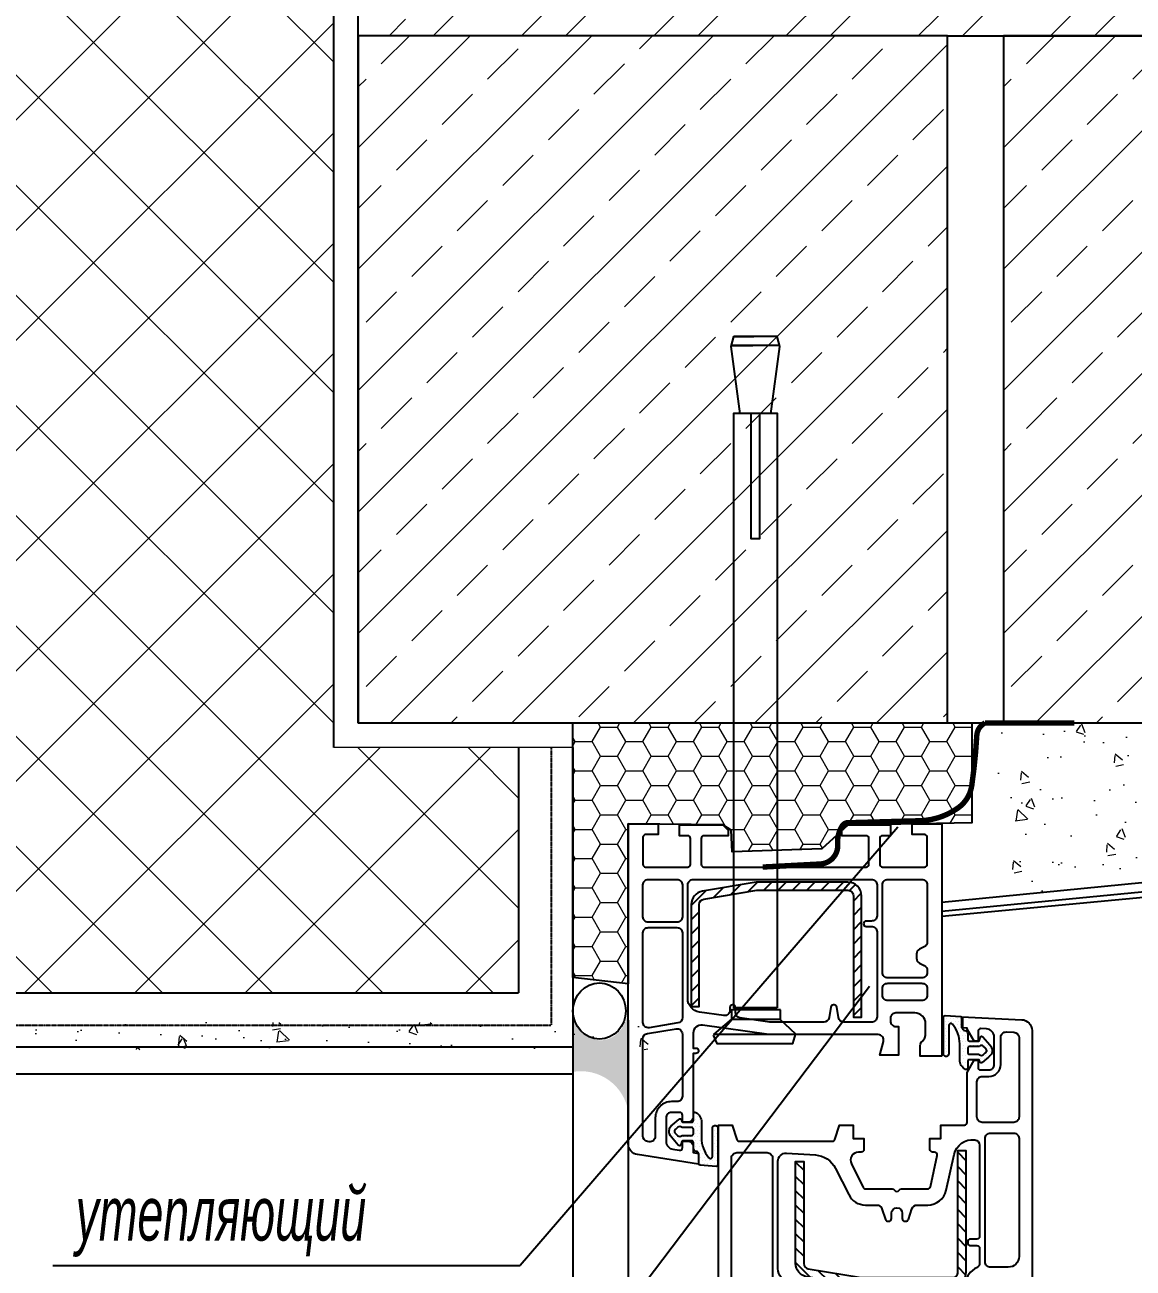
# Model space of a CAD drawing. Header units: millimetres. Extents: x 1582001 to 3303937, y 226471 to 491235.
# Drawn here: x 1925230 to 1930873, y 244879 to 251212 of the extents above; entities that cross this region are included whole.
import ezdxf

# ---------------------------------------------------------------- set-up
doc = ezdxf.new("R2010")
doc.units = ezdxf.units.MM
doc.linetypes.add('DASHED', pattern=[0.75, 0.5, -0.25])
doc.layers.get('Defpoints').update_dxf_attribs({"color": 255, "lineweight": 30})
for name, color, linetype in [('32', 32, 'Continuous'), ('Rasmer', 135, 'Continuous'), ('НАДПИСЬ', 7, 'Continuous')]:
    doc.layers.add(name, color=color, linetype=linetype)
doc.layers.add('Дальний план', color=252, linetype='Continuous', lineweight=5)
doc.layers.add('Штриховки', color=251, linetype='Continuous', lineweight=20)
doc.styles.add('STYLE1', font='ARIALNI.TTF', dxfattribs={"height": 300})
doc.dimstyles.new('25', dxfattribs={"dimscale": 100, "dimtxt": 2.5, "dimasz": 1, "dimexe": 1.5, "dimexo": 1.5, "dimgap": 1, "dimtad": 1, "dimdec": 0, "dimlfac": 0.25, "dimzin": 0, "dimdsep": 46, "dimtxsty": 'STYLE1', "dimblk": 'dblk_0', "dimcen": 2, "dimdle": 1.5, "dimclrd": 256, "dimclre": 256, "dimadec": 0, "dimazin": 0, "dimtfac": 1, "dimtdec": 0, "dimtix": 1, "dimtmove": 1, "dimatfit": 3, "dimfxl": 0, "dimtolj": 1, "dimtzin": 0, "dimlwd": -1, "dimlwe": -1, "dimarcsym": 0})
doc.dimstyles.new('Detal', dxfattribs={"dimtxt": 50, "dimasz": 50, "dimexe": 40, "dimexo": 5, "dimgap": 10, "dimtad": 1, "dimdec": 0, "dimdsep": 46, "dimtxsty": 'STYLE1', "dimblk1": 'OBLIQUE', "dimblk2": 'OBLIQUE', "dimsah": 1, "dimcen": 50, "dimdle": 40, "dimadec": 0, "dimazin": 0, "dimtfac": 1, "dimtdec": 0, "dimtmove": 2, "dimatfit": 3, "dimldrblk": 'OBLIQUE', "dimfxl": 0, "dimtolj": 1, "dimtzin": 0, "dimarcsym": 0})

# ---------------------------------------------------------------- blocks, each defined once
blk = doc.blocks.new('BL707E-1')
for points in [[(45, -20), (41, -20), (41, -22, 0.213422), (41.333333, -22.745356, -0.213422), (42, -24.236068), (42, -26, -0.414214), (40, -28), (36.5, -28, -0.414214), (35.5, -27), (35.5, -26.5, -0.414214), (36.5, -25.5), (37, -25.5), (37, -20.2), (33.5, -20.2), (34.178304, -22.742201, -0.492817), (33.212105, -24), (13, -24), (0.712132, -25.75541, -0.456412), (-1, -24.270485), (-1, -21.5), (-0.5, -21.5, 1), (-0.5, -20.5), (-1, -20.5), (-1, -8.8, 0.414214), (-2, -7.8), (-3, -7.8), (-3, -9.1, -0.414214), (-3.5, -9.6), (-5, -9.6, -0.414214), (-6, -8.6), (-6, -4.256358000000001, -0.368919), (-4.734652, -2.774825), (-3.578217, -2.591664, -0.461006), (-3, -3.085508), (-3, -4.3), (-2, -4.3, 0.414214), (-1, -3.3), (-1, -2.183315), (0, -2.02493), (0, 0), (-11.312869, -1.791782, 0.368919), (-13, -3.767158999999999), (-13, -63), (-7.5, -63), (-7.5, -61), (-9.8, -61, -0.414214), (-10.3, -60.5), (-10.3, -55.5, -0.414214), (-9.8, -55), (-2, -55, -0.414214), (-1.5, -55.5), (-1.5, -60.3, -0.414214), (-2, -60.8), (-3.5, -60.8), (-3.5, -62.8), (4.5, -62.8), (5.5, -61.8), (5.5, -60.8), (1, -60.8, -0.414214), (0.5, -60.3), (0.5, -55.5, -0.414214), (1, -55), (16, -55), (31, -55, -0.414214), (31.5, -55.5), (31.5, -60.3, -0.414214), (31, -60.8), (26.5, -60.8), (26.5, -61.8), (27.5, -62.8), (35.5, -62.8), (35.5, -60.8), (34, -60.8, -0.414214), (33.5, -60.3), (33.5, -55.5, -0.414214), (34, -55), (41.8, -55, -0.414214), (42.3, -55.5), (42.3, -60.5, -0.414214), (41.8, -61), (39.5, -61), (39.5, -63), (45, -63)], [(-3, -12.6, 0.414214), (-4, -11.6), (-5, -11.6, -0.414214), (-8, -8.6), (-8, -5.171581, 0.461006), (-9.156433999999999, -4.183893), (-9.456434, -4.231408, 0.368919), (-10.3, -5.219096), (-10.3, -23.223256, 0.36726), (-9.462207000000001, -24.210013), (-4.162207, -25.081246, 0.46278), (-3, -24.094489)], [(-3, -27.134752, 0.36726), (-3.837793, -26.147995), (-9.137792999999999, -25.276762, 0.46278), (-10.3, -26.263519), (-10.3, -42.8, 0.414214), (-9.3, -43.8), (-4, -43.8, 0.414214), (-3, -42.8)], [(30.5, -44.5, -0.414214), (31, -44), (32, -44, 0.414214), (33, -43), (33, -27.3, 0.414214), (32, -26.3), (26.855883, -26.3, 0.369511), (25.867871, -27.145623), (25.566064, -29.077188, -0.369511), (25.072058, -29.5), (24.927942, -29.5, -0.369511), (24.433936, -29.077188), (24.132129, -27.145623, 0.369511), (23.144117, -26.3), (13.163456, -26.3), (7.658579, -27.086411, 0.373238), (6.8, -28.076361), (6.8, -29, -0.414214), (6.3, -29.5, -0.414214), (5.8, -29), (5.8, -28.504932, 0.456412), (4.658579, -27.514982), (0.146447, -28.159573, 0.373238), (-2, -30.634446), (-2, -51.7, 0.414214), (-1, -52.7), (32, -52.7, 0.414214), (33, -51.7), (33, -46, 0.414214), (32, -45), (31, -45, -0.414214)], [(42.3, -31.3, 0.414214), (41.3, -30.3), (35, -30.3, 0.414214), (34, -31.3), (34, -32.5, 0.414214), (35, -33.5), (41.3, -33.5, 0.414214), (42.3, -32.5)], [(40.3, -38.881966), (40.3, -38.118034, -0.284079), (40.852786, -37.223607), (41.747214, -36.776393, 0.284079), (42.3, -35.881966), (42.3, -35.5, 0.414214), (41.3, -34.5), (35, -34.5, 0.414214), (34, -35.5), (34, -51.7, 0.414214), (35, -52.7), (41.3, -52.7, 0.414214), (42.3, -51.7), (42.3, -41.118034, 0.284079), (41.747214, -40.223607), (40.852786, -39.776393, -0.284079)], [(-3, -45.8, 0.414214), (-4, -44.8), (-9.3, -44.8, 0.414214), (-10.3, -45.8), (-10.3, -51.7, 0.414214), (-9.3, -52.7), (-4, -52.7, 0.414214), (-3, -51.7)]]:
    blk.add_lwpolyline(points, format="xyb", close=True)
blk = doc.blocks.new('*X986')
at = {"color": 0}
for p, q in [((86.317541, 136.6989), (88.14237, 138.523728)), ((89.499522, 137.22923), (91.270292, 139)), ((92.421943, 137.5), (93.921943, 139)), ((95.073593, 137.5), (96.573593, 139)), ((97.72524399999999, 137.5), (99.22524399999999, 139)), ((100.376894, 137.5), (101.876894, 139)), ((103.028544, 137.5), (104.528544, 139)), ((105.680195, 137.5), (107.180195, 139)), ((108.289134, 137.457289), (109.401835, 138.56999)), ((79, 134.684659), (81.778409, 137.463068)), ((83.135561, 136.16857), (84.96039, 137.993398)), ((109, 135.516504), (110.455113, 136.971617)), ((79, 132.033009), (80.5, 133.533009)), ((109, 132.864854), (110.5, 134.364854)), ((109, 130.213203), (110.5, 131.713203)), ((79, 129.381358), (80.5, 130.881358)), ((109, 127.561553), (110.5, 129.061553)), ((79, 126.729708), (80.5, 128.229708)), ((79, 124.078057), (80.5, 125.578057)), ((109, 124.909903), (110.5, 126.409903)), ((79, 121.426407), (80.5, 122.926407)), ((109, 122.258252), (110.5, 123.758252)), ((79, 118.774756), (80.5, 120.274756)), ((109, 119.606602), (110.5, 121.106602)), ((79, 116.123106), (80.5, 117.623106)), ((109, 116.954951), (110.5, 118.454951)), ((109, 114.303301), (110.5, 115.803301))]:
    blk.add_line(p, q, dxfattribs=at)
blk = doc.blocks.new('BL207', base_point=(37, 6))
blk.add_lwpolyline([(34.5, 31), (17.5, 31), (7.589003, 29.348167, 0.366629), (5.5, 26.882182), (5.5, 8), (7, 8), (7, 26.882182, -0.366629), (7.835601, 27.868576), (17.624144, 29.5), (34.5, 29.5, -0.414214), (35.5, 28.5), (35.5, 6), (37, 6), (37, 28.5, 0.414214)], format="xyb", close=True)
blk.add_blockref('*X986', (-73.5, -108))
blk = doc.blocks.new('BL317-3E', base_point=(262.7, 44.49999999999999))
for points in [[(275.7, 101.5), (271.6999999999999, 101.5), (271.6999999999999, 99.49999999999991, 0.2134217652833954), (272.0333333333332, 98.75464400749996, -0.2134217652833921), (272.6999999999999, 97.26393202250009), (272.6999999999999, 95.49999999999999, -0.4142135623730951), (270.6999999999999, 93.49999999999999), (267.1999999999999, 93.49999999999999, -0.4142135623730951), (266.1999999999999, 94.49999999999999), (266.1999999999999, 94.99999999999999, -0.4142135623730951), (267.1999999999999, 95.99999999999999), (267.6999999999999, 95.99999999999999), (267.6999999999999, 101.3), (264.1999999999999, 101.3), (264.8783035853207, 98.75779862609818, -0.4928171832342422), (263.9121049161114, 97.49999999999999), (243.6999999999997, 97.49999999999999), (231.4121320343559, 95.74459029062221, -0.4564120107648797), (229.6999999999999, 97.22951453111395), (229.6999999999999, 99.99999999999999), (230.1999999999999, 99.99999999999999, 1), (230.1999999999999, 101), (229.6999999999999, 101), (229.6999999999999, 112.7, 0.4142135623730951), (228.6999999999999, 113.7), (227.6999999999999, 113.7), (227.6999999999999, 112.4, -0.4142135623730929), (227.1999999999999, 111.9), (225.6999999999999, 111.9, -0.4142135623730887), (224.6999999999999, 112.8999999999999), (224.6999999999998, 117.2436420782814, -0.3689194771098223), (225.9653483024393, 118.7251745891742), (227.1217827674798, 118.9083358146917, -0.4610063144273486), (227.6999999999999, 118.4144916443941), (227.6999999999999, 117.2), (228.6999999999999, 117.2, 0.4142135623730951), (229.6999999999999, 118.2), (229.6999999999999, 119.3166853080995), (230.6999999999999, 119.475069748424), (230.7, 121.5), (219.3871310699194, 119.7082175860443, 0.3689194771098258), (217.6999999999999, 117.732840904854), (217.6999999999998, 64.49999999999999), (220.2, 64.49999999999999), (221.0860379610027, 67.15811388300841, -0.3228228060551107), (221.560379610028, 67.49999999999999), (238.739620389972, 67.49999999999999, -0.3228228060551401), (239.2139620389973, 67.15811388300843), (240.1, 64.49999999999999), (242.6, 64.49999999999999), (242.6, 66.99999999999999), (244.6, 66.99999999999999), (244.6, 68.99999999999999, 0.4142135623730951), (244.1, 69.49999999999999), (243.6270509831249, 69.49999999999999, -0.5575365158350672), (242.285410196625, 71.67082039324995), (244.461803398875, 76.02360679774998, -0.2840790438404164), (244.9090169943749, 76.3), (249.8339745962155, 76.29999999999994, 0.2679491924311247), (250.2669872981078, 76.54999999999998, -0.5773502691896687), (251.1330127018923, 76.54999999999998, 0.2679491924311247), (251.5660254037846, 76.29999999999994), (256.3982738129838, 76.29999999999994, -0.3519615727568422), (256.8865356997158, 75.90770482795553), (258.1659474644216, 70.10770482795554, -0.479331987167139), (257.6776855776897, 69.49999999999999), (257.3000000000001, 69.49999999999999, 0.4142135623730951), (256.8000000000001, 68.99999999999999), (256.8000000000001, 66.99999999999999), (258.8000000000001, 66.99999999999999), (258.8000000000001, 64.49999999999999), (263.2, 64.49999999999999, -0.4142135623730951), (263.7, 63.99999999999999), (263.7, 59.49999999999999), (263.7, 54.75166604983928), (264.9999999999999, 52.49999999999993), (265.6999999999999, 52.49999999999993), (265.6999999999999, 53.79999999999994, -0.4142135623730951), (266.1999999999999, 54.29999999999994), (267.6999999999999, 54.29999999999994, -0.414213562373096), (268.6999999999999, 53.29999999999994), (268.6999999999999, 48.20795052286437, -0.4009840888243648), (267.2680444821938, 46.70949466817829), (266.2226814940645, 46.66202501265961, -0.4275679616592238), (265.6999999999999, 47.16151029755496), (265.6999999999999, 48.99999999999993), (264.9999999999999, 48.99999999999993), (263.6999999999999, 46.74833395016038), (263.6999999999999, 46.54747071633726), (262.6999999999999, 46.50206098205574), (262.7, 44.49999999999999), (273.7907259762584, 45.00362691957103, 0.4009840888243608), (275.6999999999999, 47.00156805915246)], [(227.8999999999999, 109.7, 0.414213562373106), (226.8999999999999, 110.7), (225.7, 110.7, -0.4142135623730876), (223.4999999999999, 112.8999999999999), (223.4999999999998, 116.7588661616596, 0.461006314427311), (222.3435655349596, 117.7465545022547), (220.9435655349597, 117.5248162858003, 0.368919477109826), (220.0999999999999, 116.5371279452052), (220.0999999999999, 98.28116824709315, 0.3690551778406588), (220.9440374265268, 97.29340528176408), (226.7440374265269, 96.37761580807984, 0.4608614995010631), (227.8999999999999, 97.3653787734089)], [(227.6999999999999, 94.35979181630292, 0.3690551778406588), (226.8559625734729, 95.34755478163198), (221.2559625734729, 96.2317653079478, 0.4608614995010626), (220.0999999999999, 95.24400234261873), (220.0999999999999, 70.6, 0.4142135623730958), (221.0999999999999, 69.6), (226.6999999999999, 69.6, 0.4142135623730953), (227.6999999999999, 70.6)], [(266, 85.09999999999995, 0.4142135623730951), (265.5, 85.59999999999995), (264.3, 85.59999999999995, -0.4142135623730949), (263.8, 86.09999999999997), (263.8, 86.3, -0.4142135623730951), (264.3, 86.8), (265.5, 86.8, 0.4142135623730951), (266, 87.3), (266, 90.01001113587141, 0.2862549135715639), (265.4399999999999, 90.90800890869703, -0.2301004399766455), (263.2883293041598, 93.66403805869797, 0.3452450564003564), (261.8672312200887, 94.84985361318546), (243.8492424049173, 95.39999999999999), (230.8464466094066, 93.54245774349837, 0.3732377824525357), (228.6999999999999, 91.06758400934547), (228.6999999999999, 71.19776905816416, 0.4328186182560534), (230.294589136636, 69.70075439717033), (235.6124155876922, 70.03676220383521, 0.2671052967965881), (239.3535705372837, 72.5153450070668), (241.7785218258753, 77.36524758424983, -0.2840790438404103), (244.909016994375, 79.29999999999994), (246.9792407799438, 79.29999999999994, 0.3228228060551132), (247.9279240779943, 79.98377223398312), (248.5860379610027, 81.95811388300835, -0.322822806055118), (249.060379610028, 82.29999999999994), (249.1999999999999, 82.29999999999994, -0.4142135623730884), (249.6999999999999, 81.79999999999994), (249.6999999999999, 80.8, 1), (251.7, 80.8), (251.7, 81.79999999999994, -0.4142135623730884), (252.2, 82.29999999999994), (252.339620389972, 82.29999999999994, -0.3228228060551022), (252.8139620389972, 81.95811388300835), (253.4720759220056, 79.98377223398312, 0.3228228060551125), (254.4207592200562, 79.29999999999994), (256.3982738129838, 79.29999999999994, -0.3519615727568394), (259.8161070201076, 76.553933795689), (261.2737248711468, 69.94606620431097, 0.3871089387323784), (265.1233767686917, 67.2267403467921, 0.3784319440169263), (266, 68.2191002477087)], [(273.3, 88.8, 0.4142135623730953), (271.3, 90.8), (268, 90.8, 0.4142135623730969), (267, 89.8), (267, 66.99999999999999, 0.4142135623730993), (268, 65.99999999999997), (272.3, 65.99999999999999, 0.414213562373094), (273.3, 66.99999999999999)], [(273.3, 62.99999999999999, 0.4142135623730941), (272.3, 63.99999999999999), (266.5, 64, 0.4142135623730956), (265.5, 63), (265.5, 56.49999999999994, 0.4142135623730951), (266.5, 55.49999999999994), (267.6999999999999, 55.49999999999994, -0.4142135623730875), (269.8999999999999, 53.29999999999995), (269.8999999999999, 48.27586349060322, 0.4275679616592211), (270.9453629881291, 47.27689292081252), (272.3453629881292, 47.34046654880665, 0.4009840888243721), (273.3, 48.33943711859735)]]:
    blk.add_lwpolyline(points, format="xyb", close=True)
blk = doc.blocks.new('*X990')
at = {"color": 0}
for p, q in [((269.0625, 143.125), (269.0625, 143.125)), ((269.375, 143.75), (269.375, 143.75)), ((269.6875, 143.125), (269.6875, 143.125)), ((270, 143.75), (270, 143.75)), ((270.3125, 143.125), (270.3125, 143.125)), ((270.625, 143.75), (270.625, 143.75)), ((270.9375, 143.125), (270.9375, 143.125)), ((271.25, 143.75), (271.25, 143.75)), ((271.5625, 143.125), (271.5625, 143.125)), ((271.875, 143.75), (271.875, 143.75)), ((272.1875, 143.125), (272.1875, 143.125)), ((268.4375, 140.625), (268.4375, 140.625)), ((268.75, 141.25), (268.75, 141.25)), ((269.0625, 141.875), (269.0625, 141.875)), ((269.0625, 140.625), (269.0625, 140.625)), ((269.375, 142.5), (269.375, 142.5)), ((269.375, 141.25), (269.375, 141.25)), ((269.6875, 141.875), (269.6875, 141.875)), ((269.6875, 140.625), (269.6875, 140.625)), ((270, 142.5), (270, 142.5)), ((270.625, 142.5), (270.625, 142.5)), ((271.5625, 141.875), (271.5625, 141.875)), ((271.5625, 140.625), (271.5625, 140.625)), ((271.875, 142.5), (271.875, 142.5)), ((271.875, 141.25), (271.875, 141.25)), ((272.1875, 141.875), (272.1875, 141.875)), ((272.1875, 140.625), (272.1875, 140.625)), ((264.0625, 138.125), (264.0625, 138.125)), ((264.375, 138.75), (264.375, 138.75)), ((264.6875, 139.375), (264.6875, 139.375)), ((265, 140), (265, 140)), ((265, 138.75), (265, 138.75)), ((265.3125, 139.375), (265.3125, 139.375)), ((265.625, 140), (265.625, 140)), ((265.625, 138.75), (265.625, 138.75)), ((265.9375, 139.375), (265.9375, 139.375)), ((266.25, 138.75), (266.25, 138.75)), ((266.5625, 139.375), (266.5625, 139.375)), ((266.875, 138.75), (266.875, 138.75)), ((267.1875, 139.375), (267.1875, 139.375)), ((267.5, 138.75), (267.5, 138.75)), ((267.8125, 139.375), (267.8125, 139.375)), ((268.125, 140), (268.125, 140)), ((268.125, 138.75), (268.125, 138.75)), ((268.4375, 139.375), (268.4375, 139.375)), ((268.4375, 138.125), (268.4375, 138.125)), ((268.75, 140), (268.75, 140)), ((268.75, 138.75), (268.75, 138.75)), ((269.0625, 139.375), (269.0625, 139.375)), ((269.0625, 138.125), (269.0625, 138.125)), ((269.375, 140), (269.375, 140)), ((269.375, 138.75), (269.375, 138.75)), ((271.5625, 139.375), (271.5625, 139.375)), ((271.5625, 138.125), (271.5625, 138.125)), ((271.875, 140), (271.875, 140)), ((271.875, 138.75), (271.875, 138.75)), ((272.1875, 139.375), (272.1875, 139.375)), ((272.1875, 138.125), (272.1875, 138.125)), ((263.75, 137.5), (263.75, 137.5)), ((264.0625, 136.875), (264.0625, 136.875)), ((264.375, 137.5), (264.375, 137.5)), ((264.6875, 136.875), (264.6875, 136.875)), ((265, 136.25), (265, 136.25)), ((265.3125, 136.875), (265.3125, 136.875)), ((265.625, 136.25), (265.625, 136.25)), ((265.9375, 136.875), (265.9375, 136.875)), ((266.25, 136.25), (266.25, 136.25)), ((266.5625, 136.875), (266.5625, 136.875)), ((266.875, 136.25), (266.875, 136.25)), ((267.1875, 136.875), (267.1875, 136.875)), ((267.5, 136.25), (267.5, 136.25)), ((267.8125, 136.875), (267.8125, 136.875)), ((268.125, 137.5), (268.125, 137.5)), ((268.125, 136.25), (268.125, 136.25)), ((268.4375, 136.875), (268.4375, 136.875)), ((268.75, 137.5), (268.75, 137.5)), ((268.75, 136.25), (268.75, 136.25)), ((269.0625, 136.875), (269.0625, 136.875)), ((269.375, 137.5), (269.375, 137.5)), ((269.375, 136.25), (269.375, 136.25)), ((271.875, 137.5), (271.875, 137.5)), ((272.1875, 136.875), (272.1875, 136.875)), ((265.3125, 135.625), (265.3125, 135.625)), ((268.125, 135), (268.125, 135)), ((268.4375, 135.625), (268.4375, 135.625)), ((268.4375, 134.375), (268.4375, 134.375)), ((268.75, 135), (268.75, 135)), ((269.0625, 135.625), (269.0625, 135.625))]:
    blk.add_line(p, q, dxfattribs=at)
blk = doc.blocks.new('BL227-35')
for points in [[(2.840299836417714, 3.127775015464948, -0.6983219894779071), (3.545411304463073, 2.869111156243775), (3.545411304462959, -2.33034964121893, 1.077381240877445), (4.499999999990976, -2.325205834306701), (4.5, 4.533667330252086, 0.3480809283211047), (4.194218228905498, 4.746497968619877), (1.273631856859836, 4.527211300536095, 0.3886655080559862), (0.9999999999990905, 4.228372345532989), (0.9999999999990905, 2.48628326978519, -0.3659773818630187), (0.5833333333325328, 1.993276621193502, 0.3659773818627606), (0, 1.303067313165229), (0, 0.300000000000864, -0.4142135623739414), (-0.3000000000000114, 0), (-1.945822287323168, 0, -0.3407025837740217), (-2.139237194774992, 0.1491013401440284), (-2.296754840470626, 0.7476683937856592, 0.5226222467104741), (-2.787227432478304, 0.7934076387142568), (-4.040662521625976, -0.6928503483589452, 0.4903989625109032), (-3.835329662166998, -2.959532198685707), (-2.678053930570755, -3.973885048229135), (-2.535826301498005, -4.04309854537712, 0.4698403604518532), (-2.180310880829396, -3.748279892526654), (-2.139237194775191, -3.592199885521779, -0.3407025837745164), (-1.945822287322727, -3.44309854537812), (-0.300000000000864, -3.44309854537812, -0.4142135623739414), (0, -3.743098545378132), (0, -4.973082929271584, 0.5661894571152096), (0.441175731452617, -5.237789205828705, 0.2769840776926684), (1.499999999999773, -3.473082929270646), (1.499999999999773, -0.7273667580480492), (1.499999999999773, -0.528986184865488, -0.1777760250184602)], [(0, -1.299999999999955), (0, -1.772316100979765), (0, -2.143098545378166, -0.4142135623728315), (-0.3000000000000114, -2.443098545377893), (-1.984024694368145, -2.443098545377893, 0.1826758136817311), (-2.182456042698078, -2.518098545378081, -0.3860781333903723), (-2.854380327924275, -2.508583010938878), (-3.198290205552752, -2.187519029943843, -0.3066210561305341), (-3.500000000001023, -1.772316100978998, -0.2630020367627803), (-3.198290205552453, -1.255579515432856), (-2.854380327924716, -0.9345155344385034, -0.386078133390624), (-2.182456042698192, -0.9249999999994998, 0.1826758136813167), (-1.984024694368514, -0.9999999999990905), (-0.300000000000864, -0.9999999999990905, -0.4142135623747739)]]:
    blk.add_lwpolyline(points, format="xyb", close=True)
blk.add_blockref('*X990', (-268, -139.5))
blk = doc.blocks.new('dblk_0')
at = {"color": 0, "linetype": 'ByBlock'}
for p, q in [((1, 1), (-1, -1)), ((0, 1), (0, -1)), ((-1, 0), (1, 0))]:
    blk.add_line(p, q, dxfattribs=at)
blk = doc.blocks.new('*D999')
at = {"ltscale": 100, "transparency": 16777216}
for p, q in [((1926927.343817117, 250313.8093456767), (1926927.343817117, 253779.6731593015)), ((1936427.329788534, 250439.2932320163), (1936427.329788534, 253779.6731593015)), ((1927027.343817117, 253629.6731593015), (1936327.329788534, 253629.6731593015))]:
    blk.add_line(p, q, dxfattribs=at)
at = {"layer": 'Defpoints', "color": 0, "lineweight": -3, "ltscale": 100, "transparency": 16777216}
for p in [(1936427.329788534, 253629.6731593015), (1936427.329788534, 250289.2932320163), (1926927.343817117, 250163.8093456767)]:
    blk.add_point(p, dxfattribs=at)
at = {"ltscale": 100, "transparency": 16777216, "xscale": 100, "yscale": 100, "zscale": 100, "rotation": 180}
blk.add_blockref('dblk_0', (1926927.343817117, 253629.6731593015), dxfattribs=at)
at = {"ltscale": 100, "transparency": 16777216, "xscale": 100, "yscale": 100, "zscale": 100}
blk.add_blockref('dblk_0', (1936427.329788534, 253629.6731593015), dxfattribs=at)
at = {"color": 0, "ltscale": 100, "transparency": 16777216, "insert": (1931677.336802825, 253882.845055618), "char_height": 300, "attachment_point": 5, "style": 'STYLE1'}
blk.add_mtext('\\A1;510', dxfattribs=at)
blk = doc.blocks.new('DUBEL')
at = {"ltscale": 5}
for points in [[(14.75965177738135, 46.66781311234445), (13.20109344102161, 45.95970916476017), (13.20109344102161, 31.92925983409225), (15.04302613896039, 31.37277097715867)], [(17.73508192163695, 43.26891461145908), (14.90133830584477, 46.52619262117389), (14.90133830584477, 31.37277097715867), (17.73508192163695, 34.34680651280098)], [(19.81497273505806, 34.83954772582672), (19.81497273505806, 42.83954772582672), (129.8149727350581, 42.83954772582672), (129.8149727350581, 34.83954772582672), (19.81497273505806, 34.83954772582672)], [(129.725696040409, 41.64351751157483), (142.1778167444613, 43.30302230098346), (144.0041275375204, 42.80517116250712), (144.0041275375204, 39.154260327462)], [(129.725696040409, 36.00120063089344), (142.1778167444613, 34.34169584148481), (144.0041275375204, 34.83954697996114), (144.0041275375204, 42.80517116250712)], [(142.3438454727946, 43.30302230098346), (142.3438454727946, 39.32021095557604)], [(142.3438454727946, 34.34169584148481), (142.3438454727946, 43.25776297725026)], [(129.725696040409, 39.65211221180402), (106.6477641207121, 39.65211221180402), (106.6477641207121, 37.99260667652982), (129.8917234640905, 37.99260667652982)]]:
    blk.add_lwpolyline(points, dxfattribs=at)
blk.add_lwpolyline([(19.43532809111207, 34.20518602163031), (19.43532809111207, 43.26891461145908), (17.73508192163695, 43.26891461145908), (17.73508192163695, 34.20518602163031)], close=True, dxfattribs=at)
blk = doc.blocks.new('_Oblique')
at = {"color": 0, "lineweight": -2}
blk.add_line((-0.5, -0.5), (0.5, 0.5), dxfattribs=at)
blk = doc.blocks.new('*D1001')
at = {"layer": 'Defpoints', "color": 0, "linetype": 'Continuous', "lineweight": -3, "ltscale": 10, "transparency": 16777216}
for p in [(1928019.218115686, 246146.6555441992), (1928302.329788534, 246146.6555441992), (1928302.329788534, 242952.0551676782)]:
    blk.add_point(p, dxfattribs=at)
at = {"layer": 'Rasmer', "color": 135, "linetype": 'Continuous', "lineweight": -2, "ltscale": 10, "transparency": 16777216}
for p, q in [((1928019.218115686, 246141.6555441992), (1928019.218115686, 242912.0551676782)), ((1928302.329788534, 246141.6555441992), (1928302.329788534, 242912.0551676782)), ((1927979.218115686, 242952.0551676782), (1928342.329788534, 242952.0551676782))]:
    blk.add_line(p, q, dxfattribs=at)
at = {"layer": 'Rasmer', "color": 135, "linetype": 'Continuous', "lineweight": -2, "ltscale": 10, "transparency": 16777216, "xscale": 50, "yscale": 50, "zscale": 50, "rotation": 180}
blk.add_blockref('_Oblique', (1928019.218115686, 242952.0551676782), dxfattribs=at)
at = {"layer": 'Rasmer', "color": 135, "linetype": 'Continuous', "lineweight": -2, "ltscale": 10, "transparency": 16777216, "xscale": 50, "yscale": 50, "zscale": 50}
blk.add_blockref('_Oblique', (1928302.329788534, 242952.0551676782), dxfattribs=at)
at = {"layer": 'Rasmer', "color": 135, "linetype": 'Continuous', "ltscale": 10, "transparency": 16777216, "insert": (1927382.64873671, 243222.8359434559), "char_height": 300, "attachment_point": 5, "style": 'STYLE1'}
blk.add_mtext('\\A1;5...8', dxfattribs=at)

msp = doc.modelspace()

# ---------------------------------------------------------------- hatches: boundary and pattern name
at = {"layer": 'НАДПИСЬ'}
h = msp.add_hatch(color=0, dxfattribs=at)
edge = h.paths.add_edge_path()
edge.add_line((1928302.329788536, 245676.3101183845), (1928302.329788536, 246211.4515216321))
edge.add_ellipse((1928161.50310347, 246211.4515216309), major_axis=(3.155967735721415e-14, 171.8085557790686), ratio=0.8196721311475411, start_angle=90, end_angle=270, ccw=False)
edge.add_line((1928020.676418407, 246211.4515216309), (1928020.676418407, 245879.1005448776))
edge.add_arc((1928060.704332655, 245637.7070388308), 244.6897191965865, 9.077099136940774, 99.41512635418701, ccw=False)
at = {"layer": 'Штриховки', "ltscale": 60}
h = msp.add_hatch(dxfattribs=at)
h.set_pattern_fill('ANSI37', color=0, scale=125, style=0)
h.set_pattern_definition([(45, (-104800.7476060893, -826789.3602390651), (-280.633003783411, 280.633003783411), []), (135, (-104800.7476060893, -826789.3602390651), (-280.633003783411, -280.633003783411), [])])
h.paths.add_polyline_path([(1926802.329788534, 252573.0408159086), (1925052.329788534, 252573.1487536583), (1925052.329788534, 246281.2368784464), (1927743.941108378, 246281.2368784464), (1927743.941108378, 247531.2368784458), (1926802.329788534, 247531.2368784458)])
at = {"layer": 'Штриховки'}
h = msp.add_hatch(dxfattribs=at)
h.set_pattern_fill('ANSI32', color=0, scale=50, style=0)
h.set_pattern_definition([(45, (664918.9407844786, 574454.8840174513), (-336.7596045400933, 336.7596045400933), []), (45, (665143.4472844787, 574454.8840174513), (-336.7596045400933, 336.7596045400933), [])])
h.paths.add_polyline_path([(1931152.336802825, 252262.1592139128), (1932202.336802825, 252262.1592139128), (1932202.336802825, 251737.1592139128), (1931152.336802825, 251737.1592139128)], flags=24)
h.paths.add_polyline_path([(1936427.329788534, 252572.4498734452), (1926927.329788534, 252573.0676054087), (1926927.329788534, 251156.2354849294), (1933427.329780208, 251156.2354849294), (1933427.329780208, 251156.2193041883), (1936427.329788534, 251156.2193041883)])
h.paths.add_polyline_path([(1927002.329788534, 251774.673242495), (1927318.610053854, 251774.673242495), (1927318.610053854, 251240.0982398599), (1927002.329788534, 251240.0982398599)])
at = {"layer": 'Штриховки', "ltscale": 60}
h = msp.add_hatch(dxfattribs=at)
h.set_pattern_fill('ANSI33', color=0, scale=1750, style=0)
h.set_pattern_definition([(45, (1710338.349304577, -402199.4718654735), (-309.3592167691145, 309.3592167691145), []), (45, (1710647.708520828, -402199.4718654735), (-309.3592167691145, 309.3592167691145), [218.75, -109.375])])
h.paths.add_polyline_path([(1926927.343817117, 251156.2354849296), (1929927.343825445, 251156.2354849296), (1929927.343825445, 247656.235479368), (1926927.343817117, 247656.235479368)])
h = msp.add_hatch(dxfattribs=at)
h.set_pattern_fill('ANSI33', color=0, scale=1750, style=0)
h.set_pattern_definition([(45, (1713623.335267669, -402199.4880364823), (-309.3592167691145, 309.3592167691145), []), (45, (1713932.694483919, -402199.4880364823), (-309.3592167691145, 309.3592167691145), [218.75, -109.375])])
h.paths.add_polyline_path([(1930212.329780208, 251156.2193139209), (1933212.329788534, 251156.2193139209), (1933212.329788534, 247656.2193083592), (1930212.329780208, 247656.2193083592)])
at = {"layer": 'Штриховки'}
h = msp.add_hatch(dxfattribs=at)
h.set_pattern_fill('HONEY', color=0, scale=688.1925182677107, style=0)
h.set_pattern_definition([(0, (1697056.789791225, 213738.3185203705), (129.0360971751957, 74.49902511372518), [86.02406478346384, -172.0481295669277]), (120, (1697056.789791225, 213738.3185203705), (-129.0360968932588, 74.49902560205442), [86.02406478346309, -172.0481295669262]), (59.99999999999999, (1697056.789791225, 213738.3185203705), (2.819370096807412e-07, 148.9980507157796), [-172.0481295669277, 86.02406478346384])])
h.paths.add_polyline_path([(1930051.130867014, 247656.1314001064), (1930051.130867014, 247146.8632874278), (1929420.045047089, 247135.610235043), (1929287.513943892, 247014.1032717418), (1928830.731114246, 246999.0532775772), (1928825.711462593, 247109.4197567073), (1928784.064551322, 247136.91127443), (1928302.329788534, 247142.4168145759), (1928302.329788534, 246327.1448543371), (1928019.218115686, 246359.106521366), (1928019.218115686, 247114.6937118185), (1928019.218115686, 247574.8506445569), (1928019.218115686, 247656.2354876372)])
h = msp.add_hatch(dxfattribs=at)
h.set_pattern_fill('AR-CONC', color=0, scale=2.5, angle=270, style=0)
h.set_pattern_definition([(320, (-51185.72078269906, -835084.1040224937), (-39.8477138472578, -455.46167249001), [47.625, -523.875]), (265, (-51185.72078269906, -835084.1040224937), (477.6416072054499, 88.10706493916739), [38.1, -419.1]), (10.45099999999996, (-51189.04140769877, -835122.0590224931), (437.7917195507296, -367.3562541648982), [40.475, -445.225]), (316.1842, (-51058.72078269906, -835084.1040224937), (-105.105819831818, -677.6976022303247), [71.4375, -785.8125]), (6.635599999999986, (-51067.4795326991, -835140.5787724938), (618.5638897251229, -593.5105861655929), [60.7124999999998, -667.8374999999968]), (261.1840000000001, (-51058.72078269906, -835084.1040224937), (618.5627946514941, -593.511514534835), [57.1499999999998, -628.6499999999984]), (291, (-51090.47078269906, -835147.6040224935), (-255.6637962919063, -379.0371995884581), [47.625, -523.875]), (236, (-51090.47078269906, -835147.6040224935), (460.4699153057982, -154.5050708691178), [38.1, -419.1]), (341.4514, (-51111.77603269834, -835179.1902724932), (204.8071442901435, -533.5412269253112), [40.475, -445.225]), (307.5, (-51185.72078269906, -835084.1040224937), (211.3875971828828, -7.721508126479581), [0, -414.0199999999983, 0, -425.4499999999983, 0, -420.6874999999983]), (277.5, (-51185.72078269906, -835084.1040224937), (250.4514370452987, -167.0491562757644), [0, -242.57, 0, -404.495, 0, -160.3375]), (237.5, (-51185.72078269906, -834942.4990224937), (-14.32185998168371, -338.9764879171785), [0, -158.75, 0, -495.3, 0, -657.2249999999999]), (227.5, (-51185.72078269906, -834878.9990224933), (63.56622758333246, -370.3229534650451), [0, -206.3749999999992, 0, -328.9299999999984, 0, -466.7249999999984])])
h.paths.add_polyline_path([(1930176.130867014, 246769.2025141098), (1930176.130867014, 247656.1314001066), (1931023.834123248, 247656.1314001066), (1931026.388699787, 246852.0152925357)])
h = msp.add_hatch(dxfattribs=at)
h.set_pattern_fill('AR-CONC', color=0, scale=2.5, angle=270, style=0)
h.set_pattern_definition([(320, (-339750.8803228922, 291903.3637321232), (-39.8477138472578, -455.46167249001), [47.625, -523.875]), (265, (-339750.8803228922, 291903.3637321232), (477.6416072054499, 88.10706493916739), [38.1, -419.1]), (10.45099999999996, (-339754.2009478929, 291865.4087321231), (437.7917195507296, -367.3562541648982), [40.475, -445.225]), (316.1842, (-339623.8803228922, 291903.3637321232), (-105.105819831818, -677.6976022303247), [71.4375, -785.8125]), (6.635599999999986, (-339632.6390728932, 291846.8889821231), (618.5638897251229, -593.5105861655929), [60.71249999999979, -667.8374999999966]), (261.1840000000001, (-339623.8803228922, 291903.3637321232), (618.5627946514941, -593.511514534835), [57.14999999999979, -628.6499999999983]), (291, (-339655.6303228922, 291839.8637321232), (-255.6637962919063, -379.0371995884581), [47.625, -523.875]), (236, (-339655.6303228922, 291839.8637321232), (460.4699153057982, -154.5050708691178), [38.1, -419.1]), (341.4514, (-339676.9355728924, 291808.277482123), (204.8071442901435, -533.5412269253112), [40.475, -445.225]), (307.5, (-339750.8803228922, 291903.3637321232), (211.3875971828828, -7.721508126479581), [0, -414.0199999999982, 0, -425.4499999999982, 0, -420.6874999999982]), (277.5, (-339750.8803228922, 291903.3637321232), (250.4514370452987, -167.0491562757644), [0, -242.57, 0, -404.495, 0, -160.3375]), (237.5, (-339750.8803228922, 292044.9687321231), (-14.32185998168371, -338.9764879171785), [0, -158.75, 0, -495.3, 0, -657.2249999999999]), (227.5, (-339750.8803228922, 292108.4687321231), (63.56622758333246, -370.3229534650451), [0, -206.3749999999991, 0, -328.9299999999983, 0, -466.7249999999983])])
h.paths.add_polyline_path([(1925264.414277574, 246130.9584803306), (1925264.414277574, 245993.3199766771), (1928399.955591353, 245993.3199766771), (1928486.429040136, 246130.9584803306)])

# ---------------------------------------------------------------- linework, layer by layer
at = {"color": 0, "linetype": 'Continuous'}
for p, q in [((1926802.329788534, 247531.2368784458), (1926802.329788534, 252573.0596794294)), ((1926927.329788534, 247656.2354876378), (1926927.329788534, 252573.0596794294)), ((1929927.343825445, 251156.2354849294), (1933427.329780208, 251156.2354849294)), ((1929675.256745255, 247125.0909507755), (1927751.72411692, 244892.6578610403)), ((1925372.442839565, 244892.6578610403), (1927751.72411692, 244892.6578610403))]:
    msp.add_line(p, q, dxfattribs=at)
at = {"color": 0, "ltscale": 5}
for p, q in [((1926927.343817117, 247656.2354876378), (1926927.343817117, 250166.5177181381)), ((1927743.941108378, 247531.2368784458), (1927743.941108378, 246281.2368784458)), ((1928019.218115686, 247531.2368784458), (1928019.218115686, 245890.7636455843)), ((1936802.333820041, 247414.5764886911), (1929898.936430903, 246742.2045371035)), ((1936845.049385624, 247372.5730507789), (1929898.936430903, 246696.0407203847)), ((1925052.329788534, 246281.2368784464), (1927743.941108378, 246281.2368784464)), ((1924777.052781226, 246005.959871139), (1928019.218115686, 246005.9598711393)), ((1924639.414277574, 245868.3213674857), (1928019.218115686, 245868.3213674857))]:
    msp.add_line(p, q, dxfattribs=at)
at = {"color": 0}
for p, q in [((1926927.343817117, 250166.5177181381), (1926927.343817117, 247656.2354876378)), ((1926927.343817117, 247656.2354876378), (1936426.821501207, 247656.2193083592))]:
    msp.add_line(p, q, dxfattribs=at)
at = {"color": 0, "linetype": 'DASHED'}
for p in [(1927909.107312761, 247531.2368784458), (1924887.163584152, 246116.0706740624)]:
    msp.add_line(p, (1927909.107312761, 246116.0706740619), dxfattribs=at)
at = {"color": 0, "linetype": 'Continuous'}
for points in [[(1936888.184206815, 252572.3942220471), (1936888.184206815, 247328.9018091758), (1929898.936430903, 246670.8571554838)], [(1929530.124693442, 246314.0259380896), (1927659.2594875, 243840.4725240899), (1923572.43457672, 243840.4725240899)]]:
    msp.add_lwpolyline(points, dxfattribs=at)
for points in [[(1929927.343825445, 251156.2354849294), (1926927.343817117, 251156.2354849294), (1926927.343817117, 247656.2354891003), (1929927.343825443, 247656.2354891003)], [(1933212.329788534, 251156.2193041883), (1930212.329780208, 251156.2193041883), (1930212.329780208, 247656.2193083592), (1933212.329788534, 247656.2193083592)]]:
    msp.add_lwpolyline(points, close=True, dxfattribs=at)
at = {"color": 0, "linetype": 'DASHED', "const_width": 27.52770073070843}
msp.add_lwpolyline([(1928986.684496468, 246922.1952087305), (1929279.435803793, 246937.7003477296, 0.4222746303239567), (1929368.501343509, 247039.503441176, -0.1659687373251238), (1929392.117339529, 247132.5415575708, -0.2993804481112879), (1929427.468119869, 247147.969161436), (1929786.432376573, 247158.0150795396, 0.1498116483354891), (1929982.451298116, 247224.1483561642, 0.2041552519831016), (1930051.130867014, 247337.3788466605, 0.02112373153201096), (1930076.743833227, 247592.1347524037, -0.2675551366449223), (1930118.748616332, 247656.1325002677), (1930573.150135268, 247656.2354876372)], format="xyb", dxfattribs=at)
at = {"color": 0}
msp.add_lwpolyline([(1930051.130867014, 247656.1314001064), (1930051.130867014, 247146.8632874278), (1929420.045047089, 247135.610235043), (1929287.513943892, 247014.1032717418), (1928830.731114246, 246999.0532775772), (1928825.711462593, 247109.4197567073), (1928784.064551322, 247136.91127443), (1928302.329788534, 247142.4168145759), (1928302.329788534, 246327.1448543371), (1928019.218115686, 246359.106521366), (1928019.218115686, 247114.6937118185), (1928019.218115686, 247574.8506445569), (1928019.218115686, 247656.2354876372), (1930051.130867014, 247656.1314001064)], dxfattribs=at)
at = {"layer": 'Дальний план', "color": 0}
msp.add_line((1928019.218115686, 247531.2368784458), (1926802.329788534, 247531.2368784458), dxfattribs=at)
at = {"layer": 'НАДПИСЬ', "color": 0}
msp.add_ellipse((1928155.124693448, 246189.0273288978), major_axis=(2.623335524898945e-14, 142.8124510765275), ratio=0.9414324453287972, start_param=-1.570796326794897, end_param=4.71238898038469, dxfattribs=at)

# ---------------------------------------------------------------- block references
at = {"color": 0, "linetype": 'Continuous', "yscale": 27.52770073071588}
for name, p, xscale, zscale, rotation in [('DUBEL', (1930018.528816702, 245659.9679305592), 27.52770073071588, 27.52770073071588, 90), ('BL707E-1', (1928660.189898035, 245408.1716685414), -27.5277007301338, 27.52770073070843, 180), ('BL317-3E', (1930000.283375569, 246158.5753604852), -27.5277007301338, 27.52770073070843, 180), ('BL207', (1930021.184608903, 245477.8403246476), -27.5277007301338, 27.52770073070843, 180)]:
    msp.add_blockref(name, p, dxfattribs=dict(at, xscale=xscale, zscale=zscale, rotation=rotation))
at = {"color": 0, "linetype": 'Continuous', "xscale": 27.5277007301338, "yscale": 27.5277007301338, "zscale": 27.5277007301338}
msp.add_blockref('BL207', (1929489.732165806, 246156.8814095142), dxfattribs=at)
at = {"layer": '32', "color": 0, "xscale": -27.5277007301338, "yscale": 27.52770073071588, "zscale": 27.52770073070843}
msp.add_blockref('BL227-35', (1930031.175935756, 246035.5546796826), dxfattribs=at)
at = {"layer": '32', "color": 0, "xscale": -27.5277007301338, "yscale": 27.52770073071588, "zscale": 27.52770073070843, "rotation": 180}
msp.add_blockref('BL227-35', (1928633.794993706, 245527.7819827441), dxfattribs=at)

# ---------------------------------------------------------------- texts
at = {"color": 0, "linetype": 'Continuous', "style": 'STYLE1', "width": 0.75}
msp.add_text('утепляющий', height=275, dxfattribs=at).set_placement((1925488.525962628, 245019.5326922587))

# ---------------------------------------------------------------- dimensions: what is measured, and where the dimension line sits
at = {"ltscale": 100}
dim = msp.add_linear_dim(base=(1936427.329788534, 253629.6731593015), p1=(1926927.343817117, 250163.8093456767), p2=(1936427.329788534, 250289.2932320163), text='510', dimstyle='25', override={"dimlfac": 0.25, "dimtxsty": 'STYLE1', "dimtolj": 1}, dxfattribs=at)
dim.commit()
dim.dimension.update_dxf_attribs({"geometry": '*D999', "text_midpoint": (1931677.336802825, 253882.845055618)})
at = {"layer": 'Rasmer', "color": 7, "linetype": 'Continuous', "ltscale": 10}
dim = msp.add_linear_dim(base=(1928302.329788534, 242952.0551676782), p1=(1928019.218115686, 246146.6555441992), p2=(1928302.329788534, 246146.6555441992), text='5...8', dimstyle='Detal', override={"dimtxt": 70, "dimlfac": 0.2, "dimclrd": 135, "dimclre": 135, "dimclrt": 135}, dxfattribs=at)
dim.commit()
dim.dimension.update_dxf_attribs({"geometry": '*D1001', "text_midpoint": (1927382.64873671, 243222.8359434559), "dimtype": 160})

doc.saveas('drawing.dxf')
